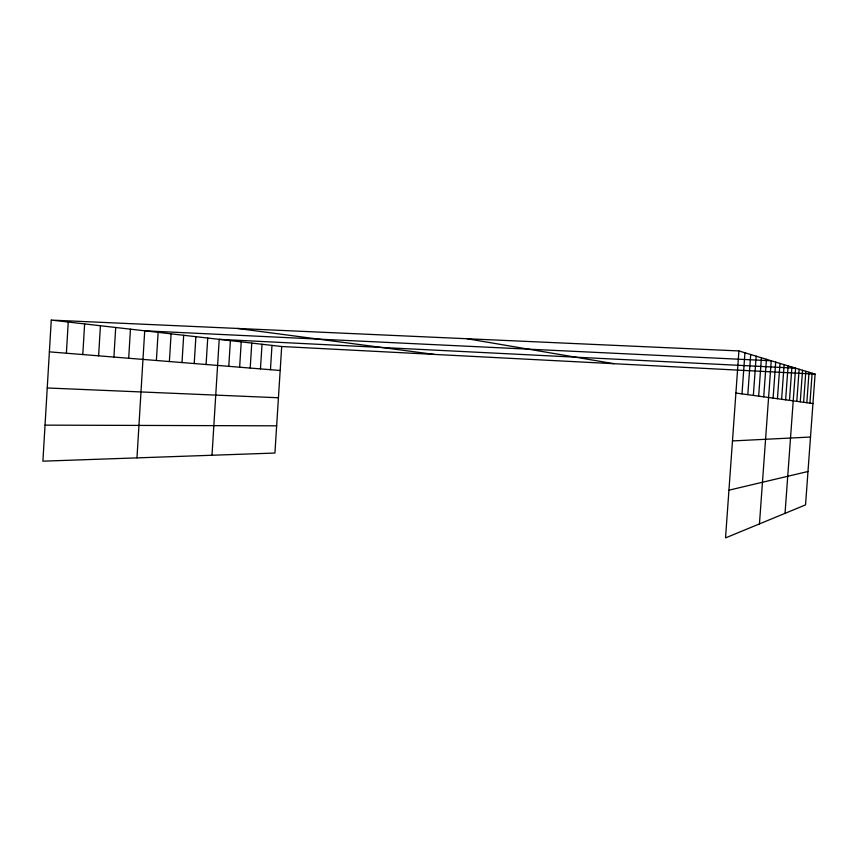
<?xml version="1.0" encoding="UTF-8"?>
<svg xmlns="http://www.w3.org/2000/svg" width="858" height="858" viewBox="0 0 858 858"><rect width="100%" height="100%" fill="white"/><g stroke="black" fill="none" stroke-linecap="round" stroke-linejoin="round"><path stroke-width="1.29" d="M51.265 320.098L42.9 461.175L274.925 453.045L281.692 346.514L51.265 320.098L738.92 350.933L815.1 374.109L805.544 504.89L725.525 537.902L738.92 350.933M66.388 353.228L68.243 322.04M82.786 354.558L84.62 323.927M98.616 355.834L100.429 325.74M113.91 357.067L115.701 327.488M128.689 358.258L130.448 329.172M136.969 457.882L144.712 330.813L771.235 360.768L759.459 523.906M156.392 360.499L158.119 332.346M169.391 361.54L171.096 333.837M182.003 362.559L183.687 335.274M194.219 363.545L195.892 336.679M206.081 364.511L207.733 338.031M212.001 455.255L219.219 339.35L795.591 368.168L785.038 513.352M228.775 366.334L230.384 340.637M239.639 367.213L241.227 341.881M250.204 368.071L251.769 343.082M260.467 368.897L262.022 344.262M270.452 369.701L271.986 345.399M741.998 393.876L744.948 352.767M747.811 394.669L750.696 354.515M753.356 395.431L756.177 356.177M758.654 396.149L761.421 357.775M763.727 396.836L766.441 359.298M773.101 398.112L775.707 362.119M777.445 398.713L779.997 363.427M781.617 399.281L784.126 364.682M785.628 399.828L788.094 365.894M789.489 400.354L791.913 367.052M796.803 401.34L799.13 369.251M800.257 401.812L802.552 370.291M803.592 402.273L805.855 371.299M806.82 402.713L809.04 372.265M809.941 403.131L812.118 373.198M728.935 490.186L807.989 471.492M732.464 440.937L810.51 437.033M45.034 425.139L276.651 425.825M47.244 387.977L278.432 397.758M281.692 346.514L815.1 374.109M49.378 351.855L280.169 370.484M237.387 328.442L434.32 354.408M735.896 393.05L812.955 403.55M467.095 338.738L613.996 363.706"/></g></svg>
